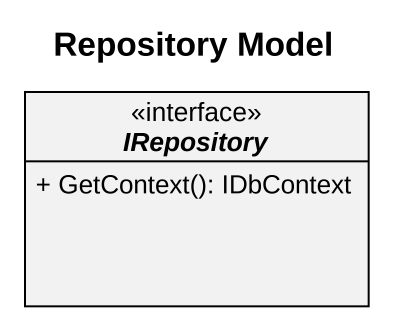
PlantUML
@startuml
title Repository Model
hide circle
hide empty members
skinparam classAttributeIconSize 0
interface IRepository {
  + GetContext(): IDbContext
}
@enduml
